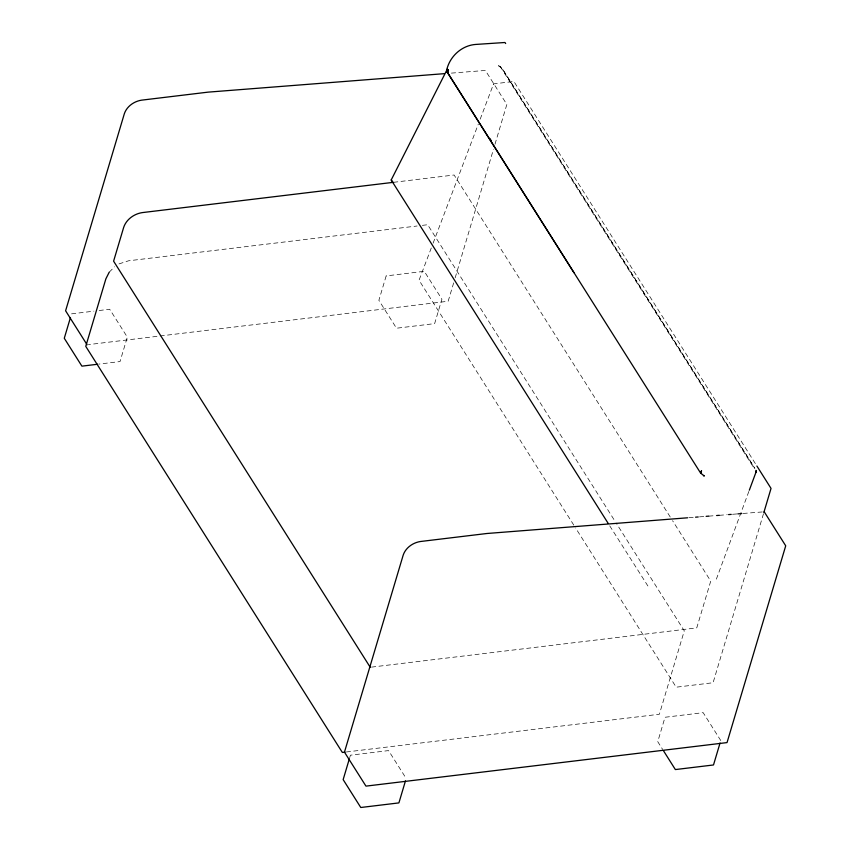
<?xml version="1.0" encoding="UTF-8"?>
<svg xmlns="http://www.w3.org/2000/svg" width="850" height="850" viewBox="0 0 850 850"><rect width="100%" height="100%" fill="white"/><g stroke="black" fill="none" stroke-linecap="round" stroke-linejoin="round"><path stroke-width="0.64" stroke-dasharray="4.25 3.19" d="M453.666 282.88L448.163 301.24L88.411 344.622M455.175 277.791L493.467 149.356M494.976 144.266L506.844 104.465L485.361 70.454L451.031 73.142M349.701 757.637L350.434 755.193L388.567 750.593L406.183 778.483M763.491 513.74L713.086 682.731L676.186 687.183L575.599 527.988M748.861 491.438L715.466 581.559M431.279 247.998L419.039 280.224L574.887 526.862M433.107 243.174L478.316 124.1M480.197 119.149L493.574 83.895L513.878 81.441L756.181 464.897M493.361 84.448L493.574 83.895M109.214 272.202L114.569 266.783M647.891 585.979L609.503 525.481M118.989 263.914L128.584 260.791L417.106 225.994M393.603 182.304L454.112 175.004L671.851 519.562M422.376 225.356L427.646 224.729L428.304 225.728L615.496 521.985M71.559 313.852L93.914 311.153M99.174 310.516L109.692 309.251L127.319 337.131L120.031 361.558L98.993 364.087M371.546 667.112L696.745 627.895L710.738 581.113L672.562 520.689M346.332 751.984L659.366 714.244L684.282 630.827L616.207 523.101M688.968 517.692L694.248 517.278M699.529 516.864L706.127 516.343M708.773 516.141L716.699 515.525M719.334 515.312L727.26 514.696M732.541 514.282L737.821 513.867M743.102 513.453L762.907 511.902M498.525 65.758L502.265 68.637L754.832 468.371L502.223 68.637L500.225 66.555M498.504 65.769L499.407 66.098M500.267 66.566L754.067 468.244M720.779 740.552L703.162 712.661L665.029 717.262L657.751 741.678L662.681 749.487M386.166 275.91L378.877 300.337L396.504 328.217L434.637 323.616L441.915 299.2L424.299 271.32L386.166 275.91"/><path stroke-width="1.27" d="M70.465 317.507L64.281 338.268L81.897 366.148L97.686 364.246M349.339 758.859L343.156 779.609L360.772 807.5L398.905 802.899L405.461 780.927M763.863 512.476L771.035 488.41L756.883 466.013M720.056 742.996L713.501 764.968L675.367 769.569L663.393 750.603M749.317 490.206L756.192 471.654L755.979 470.305M608.09 523.239L391.202 179.977L447.291 69.169L446.654 70.741L447.323 72.282L574.005 272.712M756.224 471.644L755.597 472.611L756.181 471.038M446.856 69.594L447.355 72.271L700.644 473.131L701.537 470.709L700.655 473.152L704.363 476.011L703.439 475.671M109.214 272.202L105.899 278.779L85.754 346.354L341.721 751.464L342.38 752.463L345.015 752.144M393.603 182.304L142.364 212.596C134.151 213.796 126.204 219.438 123.632 227.524L113.603 261.163L370.228 667.271M444.422 73.652L208.08 92.14L141.642 100.151C134.098 101.267 126.756 106.388 124.323 113.794L65.599 310.781L87.093 344.781M687.65 517.788L486.954 533.492L420.506 541.503C412.962 542.608 405.631 547.74 403.187 555.146L344.462 752.133L365.957 786.122L727.037 742.592L785.719 545.806L764.224 511.806M695.566 517.172L698.211 516.97M706.127 516.343L708.773 516.141M716.699 515.525L719.334 515.312M728.577 514.59L731.223 514.388M737.821 513.867L741.784 513.559M391.202 179.977L391.924 180.88M505.665 43.52L504.964 42.5L475.479 44.455C461.539 45.56 449.682 56.568 446.675 70.114L448.088 72.409M489.802 138.423L491.215 140.654M448.258 69.859L447.366 72.282L448.258 69.859"/></g></svg>
